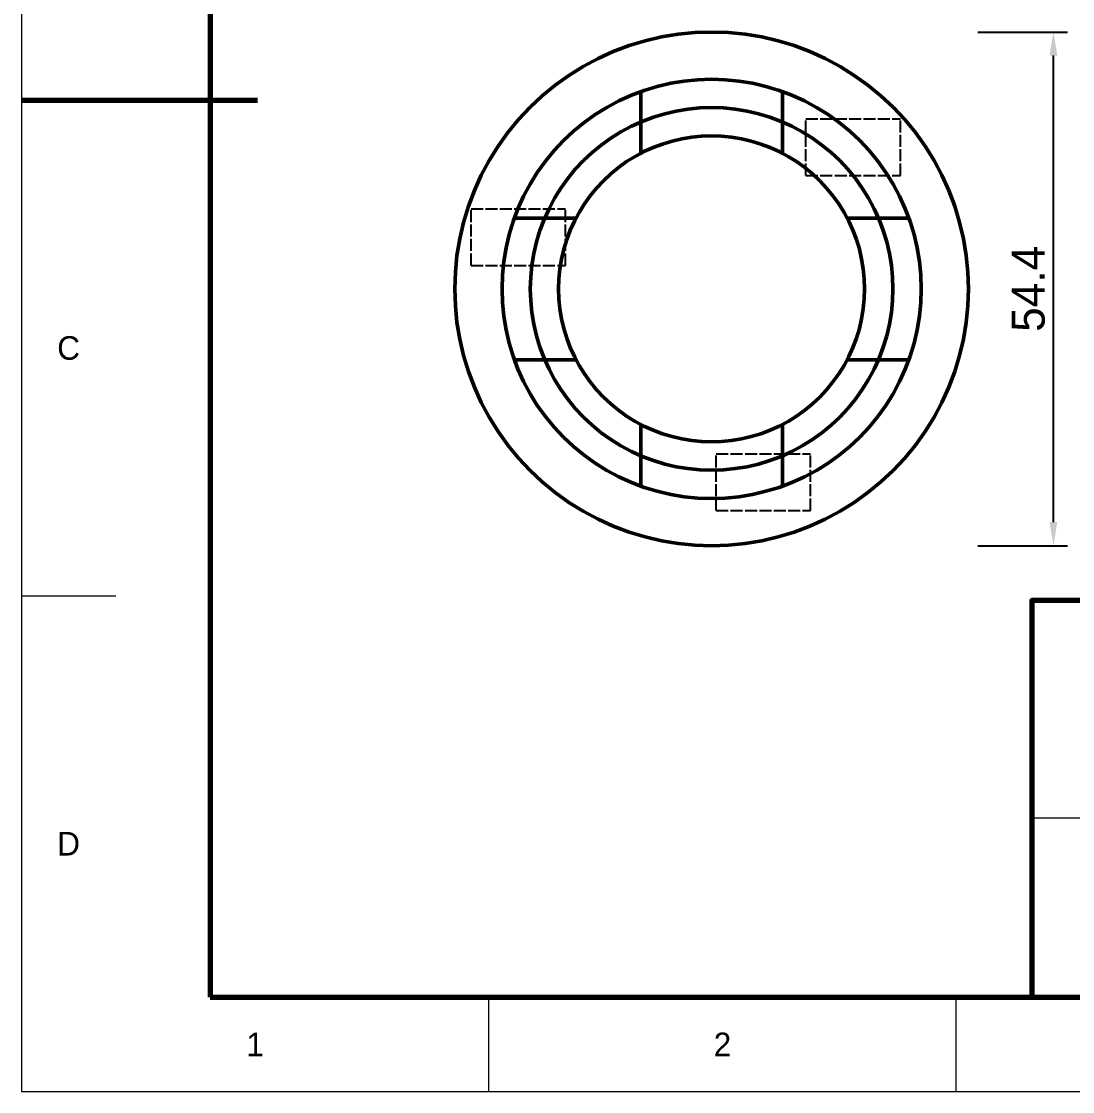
# Model space of a CAD drawing. Header units: millimetres. Extents: x 0 to 297, y 0 to 210.
# Drawn here: x 0 to 111.3, y 0 to 113.3 of the extents above; entities that cross this region are included whole.
import ezdxf
from ezdxf.enums import TextEntityAlignment as Align

# ---------------------------------------------------------------- set-up
doc = ezdxf.new("R2010")
doc.units = ezdxf.units.MM
doc.linetypes.add('DASHED', pattern=[1.524, 1.27, -0.254])
for name, color, linetype, lineweight in [('COTAS', 7, 'CONTINUOUS', 25), ('FINA', 7, 'CONTINUOUS', 18), ('NORMA', 7, 'CONTINUOUS', 70), ('OCULTA', 8, 'DASHED', 25), ('TEXTO', 7, 'CONTINUOUS', 25), ('VISIBLE', 7, 'CONTINUOUS', 50)]:
    doc.layers.add(name, color=color, linetype=linetype, lineweight=lineweight)
doc.dimstyles.new('F3D_1000', dxfattribs={"dimtxt": 3.5, "dimasz": 2.5, "dimexe": 1.5, "dimexo": 1, "dimgap": 0.9, "dimtad": 1, "dimdec": 1, "dimdsep": 46, "dimcen": 2.5, "dimazin": 3, "dimtfac": 1, "dimtmove": 0, "dimatfit": 3})

msp = doc.modelspace()

# ---------------------------------------------------------------- linework, layer by layer
at = {"layer": 'FINA'}
for p, q in [((0, 105), (10, 105)), ((0, 52.5), (10, 52.5)), ((107, 29), (147, 29)), ((49.5, 0), (49.5, 10)), ((99, 0), (99, 10))]:
    msp.add_line(p, q, dxfattribs=at)
msp.add_lwpolyline([(0, 0), (297, 0), (297, 210), (0, 210)], close=True, dxfattribs=at)
at = {"layer": 'NORMA'}
msp.add_line((0, 105), (25, 105), dxfattribs=at)
for points in [[(20, 10), (287, 10), (287, 200), (20, 200)], [(107, 10), (287, 10), (287, 52), (107, 52)]]:
    msp.add_lwpolyline(points, close=True, dxfattribs=at)
at = {"layer": 'OCULTA'}
for p, q in [((71.32, 112.15), (73.1, 112.21)), ((73.1, 112.21), (74.88, 112.15)), ((64.36, 110.77), (66.06, 111.28)), ((66.06, 111.28), (67.79, 111.69)), ((67.79, 111.69), (69.55, 111.98)), ((69.55, 111.98), (71.32, 112.15)), ((74.88, 112.15), (76.65, 111.98)), ((76.65, 111.98), (78.41, 111.69)), ((78.41, 111.69), (80.14, 111.28)), ((80.14, 111.28), (81.84, 110.77)), ((61.07, 109.4), (62.69, 110.14)), ((62.69, 110.14), (64.36, 110.77)), ((81.84, 110.77), (83.51, 110.14)), ((83.51, 110.14), (85.13, 109.4)), ((59.5, 108.56), (61.07, 109.4)), ((85.13, 109.4), (86.7, 108.56)), ((57.99, 107.62), (59.5, 108.56)), ((86.7, 108.56), (88.21, 107.62)), ((55.17, 105.46), (56.54, 106.59)), ((56.54, 106.59), (57.99, 107.62)), ((67.35, 106.45), (68.77, 106.78)), ((68.77, 106.78), (70.2, 107.02)), ((70.2, 107.02), (71.65, 107.16)), ((71.65, 107.16), (73.1, 107.21)), ((73.1, 107.21), (74.55, 107.16)), ((74.55, 107.16), (76, 107.02)), ((76, 107.02), (77.43, 106.78)), ((77.43, 106.78), (78.85, 106.45)), ((88.21, 107.62), (89.66, 106.59)), ((89.66, 106.59), (91.03, 105.46)), ((53.87, 104.24), (55.17, 105.46)), ((65.6, 105.89), (65.96, 106.03)), ((65.6, 105.89), (65.6, 105.89)), ((65.6, 102.68), (65.6, 105.89)), ((65.96, 106.03), (67.35, 106.45)), ((78.85, 106.45), (80.24, 106.03)), ((80.24, 106.03), (80.6, 105.89)), ((80.6, 105.89), (80.6, 105.89)), ((80.6, 102.68), (80.6, 105.89)), ((92.33, 104.24), (91.03, 105.46)), ((52.65, 102.94), (53.87, 104.24)), ((65.75, 102.75), (66.93, 103.19)), ((66.93, 103.19), (68.13, 103.55)), ((68.13, 103.55), (69.35, 103.84)), ((69.35, 103.84), (70.59, 104.04)), ((70.59, 104.04), (71.84, 104.17)), ((71.84, 104.17), (73.1, 104.21)), ((73.1, 104.21), (74.36, 104.17)), ((74.36, 104.17), (75.61, 104.04)), ((75.61, 104.04), (76.85, 103.84)), ((78.07, 103.55), (76.85, 103.84)), ((78.07, 103.55), (79.27, 103.19)), ((79.27, 103.19), (80.45, 102.75)), ((92.33, 104.24), (93.55, 102.94)), ((51.52, 101.57), (52.65, 102.94)), ((65.6, 102.68), (65.75, 102.75)), ((65.6, 102.68), (65.6, 102.68)), ((80.45, 102.75), (80.6, 102.68)), ((80.6, 102.68), (80.6, 102.68)), ((83.09, 97), (83.09, 103)), ((83.09, 97), (83.09, 103)), ((83.09, 103), (83.09, 103)), ((83.09, 103), (93.09, 103)), ((83.09, 103), (93.09, 103)), ((93.09, 97), (93.09, 103)), ((93.09, 97), (93.09, 103)), ((93.09, 103), (93.09, 103)), ((94.68, 101.57), (93.55, 102.94)), ((50.48, 100.12), (51.52, 101.57)), ((94.68, 101.57), (95.72, 100.12)), ((49.54, 98.61), (50.48, 100.12)), ((95.72, 100.12), (96.66, 98.61)), ((48.71, 97.04), (49.54, 98.61)), ((65.6, 99.36), (65.6, 99.36)), ((80.6, 99.36), (80.6, 99.36)), ((97.49, 97.04), (96.66, 98.61)), ((47.97, 95.42), (48.71, 97.04)), ((83.09, 97), (83.09, 97)), ((83.09, 97), (93.09, 97)), ((83.09, 97), (93.09, 97)), ((93.09, 97), (93.09, 97)), ((98.23, 95.42), (97.49, 97.04)), ((47.34, 93.75), (47.97, 95.42)), ((98.86, 93.75), (98.23, 95.42)), ((46.83, 92.05), (47.34, 93.75)), ((47.62, 87.5), (47.62, 93.5)), ((47.62, 87.5), (47.62, 93.5)), ((47.62, 93.5), (47.62, 93.5)), ((47.62, 93.5), (57.62, 93.5)), ((47.62, 93.5), (57.62, 93.5)), ((57.62, 87.5), (57.62, 93.5)), ((57.62, 87.5), (57.62, 93.5)), ((57.62, 93.5), (57.62, 93.5)), ((99.37, 92.05), (98.86, 93.75)), ((46.42, 90.32), (46.83, 92.05)), ((51.66, 90.75), (52.08, 92.14)), ((52.08, 92.14), (52.22, 92.51)), ((52.22, 92.51), (52.22, 92.51)), ((52.22, 92.51), (55.43, 92.51)), ((54.92, 91.18), (55.36, 92.36)), ((55.36, 92.36), (55.43, 92.51)), ((55.43, 92.51), (55.43, 92.51)), ((58.75, 92.51), (58.75, 92.51)), ((87.45, 92.51), (87.45, 92.51)), ((90.77, 92.51), (90.77, 92.51)), ((90.84, 92.36), (90.77, 92.51)), ((90.77, 92.51), (93.98, 92.51)), ((91.28, 91.18), (90.84, 92.36)), ((93.98, 92.51), (93.98, 92.51)), ((94.12, 92.14), (93.98, 92.51)), ((94.54, 90.75), (94.12, 92.14)), ((99.78, 90.32), (99.37, 92.05)), ((51.33, 89.34), (51.66, 90.75)), ((54.55, 89.98), (54.92, 91.18)), ((91.65, 89.98), (91.28, 91.18)), ((94.87, 89.34), (94.54, 90.75)), ((46.13, 88.56), (46.42, 90.32)), ((54.27, 88.75), (54.55, 89.98)), ((91.65, 89.98), (91.93, 88.75)), ((100.07, 88.56), (99.78, 90.32)), ((45.96, 86.79), (46.13, 88.56)), ((51.09, 87.91), (51.33, 89.34)), ((54.06, 87.51), (54.27, 88.75)), ((92.14, 87.51), (91.93, 88.75)), ((95.11, 87.91), (94.87, 89.34)), ((100.24, 86.79), (100.07, 88.56)), ((47.62, 87.5), (47.62, 87.5)), ((47.62, 87.5), (57.62, 87.5)), ((47.62, 87.5), (57.62, 87.5)), ((50.95, 86.46), (51.09, 87.91)), ((53.94, 86.26), (54.06, 87.51)), ((57.62, 87.5), (57.62, 87.5)), ((92.26, 86.26), (92.14, 87.51)), ((95.11, 87.91), (95.25, 86.46)), ((45.9, 85.01), (45.96, 86.79)), ((50.9, 85.01), (50.95, 86.46)), ((53.9, 85.01), (53.94, 86.26)), ((92.3, 85.01), (92.26, 86.26)), ((95.3, 85.01), (95.25, 86.46)), ((100.3, 85.01), (100.24, 86.79)), ((45.96, 83.23), (45.9, 85.01)), ((50.95, 83.56), (50.9, 85.01)), ((53.94, 83.75), (53.9, 85.01)), ((92.26, 83.75), (92.3, 85.01)), ((95.25, 83.56), (95.3, 85.01)), ((100.24, 83.23), (100.3, 85.01)), ((46.13, 81.46), (45.96, 83.23)), ((50.95, 83.56), (51.09, 82.11)), ((54.06, 82.5), (53.94, 83.75)), ((92.14, 82.5), (92.26, 83.75)), ((95.11, 82.11), (95.25, 83.56)), ((100.07, 81.46), (100.24, 83.23)), ((51.33, 80.68), (51.09, 82.11)), ((54.27, 81.26), (54.06, 82.5)), ((91.93, 81.26), (92.14, 82.5)), ((94.87, 80.68), (95.11, 82.11)), ((46.42, 79.7), (46.13, 81.46)), ((51.66, 79.26), (51.33, 80.68)), ((54.27, 81.26), (54.55, 80.04)), ((91.65, 80.04), (91.93, 81.26)), ((94.54, 79.26), (94.87, 80.68)), ((99.78, 79.7), (100.07, 81.46)), ((46.83, 77.97), (46.42, 79.7)), ((54.92, 78.84), (54.55, 80.04)), ((91.28, 78.84), (91.65, 80.04)), ((99.37, 77.97), (99.78, 79.7)), ((52.08, 77.87), (51.66, 79.26)), ((55.36, 77.66), (54.92, 78.84)), ((90.84, 77.66), (91.28, 78.84)), ((94.12, 77.87), (94.54, 79.26)), ((47.34, 76.27), (46.83, 77.97)), ((52.22, 77.51), (52.08, 77.87)), ((52.22, 77.51), (52.22, 77.51)), ((52.22, 77.51), (55.43, 77.51)), ((55.43, 77.51), (55.36, 77.66)), ((55.43, 77.51), (55.43, 77.51)), ((58.75, 77.51), (58.75, 77.51)), ((87.45, 77.51), (87.45, 77.51)), ((90.77, 77.51), (90.84, 77.66)), ((90.77, 77.51), (90.77, 77.51)), ((90.77, 77.51), (93.98, 77.51)), ((93.98, 77.51), (94.12, 77.87)), ((93.98, 77.51), (93.98, 77.51)), ((98.86, 76.27), (99.37, 77.97)), ((47.97, 74.6), (47.34, 76.27)), ((98.23, 74.6), (98.86, 76.27)), ((48.71, 72.98), (47.97, 74.6)), ((97.49, 72.98), (98.23, 74.6)), ((48.71, 72.98), (49.54, 71.41)), ((96.66, 71.41), (97.49, 72.98)), ((50.48, 69.9), (49.54, 71.41)), ((95.72, 69.9), (96.66, 71.41)), ((65.6, 70.66), (65.6, 70.66)), ((80.6, 70.66), (80.6, 70.66)), ((50.48, 69.9), (51.52, 68.45)), ((94.68, 68.45), (95.72, 69.9)), ((52.65, 67.07), (51.52, 68.45)), ((93.55, 67.07), (94.68, 68.45)), ((52.65, 67.07), (53.87, 65.78)), ((65.6, 64.12), (65.6, 67.34)), ((65.6, 67.34), (65.6, 67.34)), ((65.6, 67.34), (65.75, 67.27)), ((65.75, 67.27), (66.93, 66.83)), ((73.59, 61.53), (73.59, 67.53)), ((73.59, 61.53), (73.59, 67.53)), ((73.59, 67.53), (73.59, 67.53)), ((73.59, 67.53), (83.59, 67.53)), ((73.59, 67.53), (83.59, 67.53)), ((79.27, 66.83), (80.45, 67.27)), ((80.45, 67.27), (80.6, 67.34)), ((80.6, 64.12), (80.6, 67.34)), ((80.6, 67.34), (80.6, 67.34)), ((83.59, 61.53), (83.59, 67.53)), ((83.59, 61.53), (83.59, 67.53)), ((83.59, 67.53), (83.59, 67.53)), ((92.33, 65.78), (93.55, 67.07)), ((55.17, 64.56), (53.87, 65.78)), ((66.93, 66.83), (68.13, 66.46)), ((69.35, 66.18), (68.13, 66.46)), ((69.35, 66.18), (70.59, 65.97)), ((70.59, 65.97), (71.84, 65.85)), ((71.84, 65.85), (73.1, 65.81)), ((73.1, 65.81), (74.36, 65.85)), ((74.36, 65.85), (75.61, 65.97)), ((75.61, 65.97), (76.85, 66.18)), ((76.85, 66.18), (78.07, 66.46)), ((78.07, 66.46), (79.27, 66.83)), ((91.03, 64.56), (92.33, 65.78)), ((55.17, 64.56), (56.54, 63.43)), ((65.6, 64.12), (65.6, 64.12)), ((65.6, 64.12), (65.96, 63.99)), ((65.96, 63.99), (67.35, 63.57)), ((67.35, 63.57), (68.77, 63.24)), ((77.43, 63.24), (78.85, 63.57)), ((78.85, 63.57), (80.24, 63.99)), ((80.24, 63.99), (80.6, 64.12)), ((80.6, 64.12), (80.6, 64.12)), ((89.66, 63.43), (91.03, 64.56)), ((56.54, 63.43), (57.99, 62.39)), ((57.99, 62.39), (59.5, 61.45)), ((68.77, 63.24), (70.2, 63)), ((70.2, 63), (71.65, 62.86)), ((71.65, 62.86), (73.1, 62.81)), ((73.1, 62.81), (74.55, 62.86)), ((74.55, 62.86), (76, 63)), ((76, 63), (77.43, 63.24)), ((86.7, 61.45), (88.21, 62.39)), ((88.21, 62.39), (89.66, 63.43)), ((61.07, 60.61), (59.5, 61.45)), ((73.59, 61.53), (73.59, 61.53)), ((73.59, 61.53), (83.59, 61.53)), ((73.59, 61.53), (83.59, 61.53)), ((83.59, 61.53), (83.59, 61.53)), ((85.13, 60.61), (86.7, 61.45)), ((61.07, 60.61), (62.69, 59.88)), ((83.51, 59.88), (85.13, 60.61)), ((62.69, 59.88), (64.36, 59.25)), ((64.36, 59.25), (66.06, 58.74)), ((80.14, 58.74), (81.84, 59.25)), ((81.84, 59.25), (83.51, 59.88)), ((66.06, 58.74), (67.79, 58.33)), ((67.79, 58.33), (69.55, 58.04)), ((69.55, 58.04), (71.32, 57.87)), ((71.32, 57.87), (73.1, 57.81)), ((73.1, 57.81), (74.88, 57.87)), ((74.88, 57.87), (76.65, 58.04)), ((76.65, 58.04), (78.41, 58.33)), ((78.41, 58.33), (80.14, 58.74))]:
    msp.add_line(p, q, dxfattribs=at)
at = {"layer": 'VISIBLE'}
for p, q in [((71.32, 112.15), (73.1, 112.21)), ((71.32, 112.15), (73.1, 112.21)), ((73.1, 112.21), (74.88, 112.15)), ((73.1, 112.21), (73.1, 112.21)), ((73.1, 112.21), (74.88, 112.15)), ((64.36, 110.77), (66.06, 111.28)), ((64.36, 110.77), (66.06, 111.28)), ((66.06, 111.28), (67.79, 111.69)), ((66.06, 111.28), (67.79, 111.69)), ((66.06, 111.28), (66.06, 111.28)), ((67.79, 111.69), (69.55, 111.98)), ((67.79, 111.69), (69.55, 111.98)), ((67.79, 111.69), (67.79, 111.69)), ((69.55, 111.98), (71.32, 112.15)), ((69.55, 111.98), (71.32, 112.15)), ((69.55, 111.98), (69.55, 111.98)), ((71.32, 112.15), (71.32, 112.15)), ((74.88, 112.15), (76.65, 111.98)), ((74.88, 112.15), (74.88, 112.15)), ((74.88, 112.15), (76.65, 111.98)), ((76.65, 111.98), (78.41, 111.69)), ((76.65, 111.98), (76.65, 111.98)), ((76.65, 111.98), (78.41, 111.69)), ((78.41, 111.69), (80.14, 111.28)), ((78.41, 111.69), (78.41, 111.69)), ((78.41, 111.69), (80.14, 111.28)), ((80.14, 111.28), (81.84, 110.77)), ((80.14, 111.28), (80.14, 111.28)), ((80.14, 111.28), (81.84, 110.77)), ((61.07, 109.4), (62.69, 110.14)), ((61.07, 109.4), (62.69, 110.14)), ((62.69, 110.14), (64.36, 110.77)), ((62.69, 110.14), (64.36, 110.77)), ((62.69, 110.14), (62.69, 110.14)), ((64.36, 110.77), (64.36, 110.77)), ((81.84, 110.77), (83.51, 110.14)), ((81.84, 110.77), (81.84, 110.77)), ((81.84, 110.77), (83.51, 110.14)), ((83.51, 110.14), (85.13, 109.4)), ((83.51, 110.14), (83.51, 110.14)), ((83.51, 110.14), (85.13, 109.4)), ((59.5, 108.56), (61.07, 109.4)), ((59.5, 108.56), (61.07, 109.4)), ((61.07, 109.4), (61.07, 109.4)), ((85.13, 109.4), (86.7, 108.56)), ((85.13, 109.4), (85.13, 109.4)), ((85.13, 109.4), (86.7, 108.56)), ((57.99, 107.62), (59.5, 108.56)), ((57.99, 107.62), (59.5, 108.56)), ((59.5, 108.56), (59.5, 108.56)), ((86.7, 108.56), (88.21, 107.62)), ((86.7, 108.56), (86.7, 108.56)), ((86.7, 108.56), (88.21, 107.62)), ((55.17, 105.46), (56.54, 106.59)), ((55.17, 105.46), (56.54, 106.59)), ((56.54, 106.59), (57.99, 107.62)), ((56.54, 106.59), (57.99, 107.62)), ((56.54, 106.59), (56.54, 106.59)), ((57.99, 107.62), (57.99, 107.62)), ((67.35, 106.45), (68.77, 106.78)), ((67.35, 106.45), (68.77, 106.78)), ((67.35, 106.45), (68.77, 106.78)), ((68.77, 106.78), (70.2, 107.02)), ((68.77, 106.78), (70.2, 107.02)), ((68.77, 106.78), (70.2, 107.02)), ((70.2, 107.02), (71.65, 107.16)), ((70.2, 107.02), (71.65, 107.16)), ((70.2, 107.02), (71.65, 107.16)), ((71.65, 107.16), (73.1, 107.21)), ((71.65, 107.16), (73.1, 107.21)), ((71.65, 107.16), (73.1, 107.21)), ((73.1, 107.21), (74.55, 107.16)), ((73.1, 107.21), (74.55, 107.16)), ((73.1, 107.21), (74.55, 107.16)), ((74.55, 107.16), (76, 107.02)), ((74.55, 107.16), (76, 107.02)), ((74.55, 107.16), (76, 107.02)), ((76, 107.02), (77.43, 106.78)), ((76, 107.02), (77.43, 106.78)), ((76, 107.02), (77.43, 106.78)), ((77.43, 106.78), (78.85, 106.45)), ((77.43, 106.78), (78.85, 106.45)), ((77.43, 106.78), (78.85, 106.45)), ((88.21, 107.62), (89.66, 106.59)), ((88.21, 107.62), (88.21, 107.62)), ((88.21, 107.62), (89.66, 106.59)), ((89.66, 106.59), (91.03, 105.46)), ((89.66, 106.59), (89.66, 106.59)), ((89.66, 106.59), (91.03, 105.46)), ((53.87, 104.24), (55.17, 105.46)), ((53.87, 104.24), (55.17, 105.46)), ((55.17, 105.46), (55.17, 105.46)), ((63.28, 104.92), (64.6, 105.52)), ((63.28, 104.92), (64.6, 105.52)), ((64.6, 105.52), (65.96, 106.03)), ((64.6, 105.52), (65.96, 106.03)), ((65.6, 105.89), (65.96, 106.03)), ((65.6, 99.36), (65.6, 105.89)), ((65.96, 106.03), (67.35, 106.45)), ((65.96, 106.03), (67.35, 106.45)), ((65.96, 106.03), (67.35, 106.45)), ((78.85, 106.45), (80.24, 106.03)), ((78.85, 106.45), (80.24, 106.03)), ((78.85, 106.45), (80.24, 106.03)), ((80.24, 106.03), (81.6, 105.52)), ((80.24, 106.03), (80.6, 105.89)), ((80.24, 106.03), (81.6, 105.52)), ((80.6, 99.36), (80.6, 105.89)), ((82.92, 104.92), (81.6, 105.52)), ((82.92, 104.92), (81.6, 105.52)), ((92.33, 104.24), (91.03, 105.46)), ((91.03, 105.46), (91.03, 105.46)), ((91.03, 105.46), (92.33, 104.24)), ((62, 104.23), (63.28, 104.92)), ((62, 104.23), (63.28, 104.92)), ((82.92, 104.92), (84.2, 104.23)), ((82.92, 104.92), (84.2, 104.23)), ((52.65, 102.94), (53.87, 104.24)), ((52.65, 102.94), (53.87, 104.24)), ((53.87, 104.24), (53.87, 104.24)), ((59.59, 102.62), (60.77, 103.47)), ((59.59, 102.62), (60.77, 103.47)), ((60.77, 103.47), (62, 104.23)), ((60.77, 103.47), (62, 104.23)), ((65.75, 102.75), (66.93, 103.19)), ((66.93, 103.19), (68.13, 103.55)), ((68.13, 103.55), (69.35, 103.84)), ((69.35, 103.84), (70.59, 104.04)), ((70.59, 104.04), (71.84, 104.17)), ((71.84, 104.17), (73.1, 104.21)), ((73.1, 104.21), (74.36, 104.17)), ((74.36, 104.17), (75.61, 104.04)), ((75.61, 104.04), (76.85, 103.84)), ((78.07, 103.55), (76.85, 103.84)), ((78.07, 103.55), (79.27, 103.19)), ((79.27, 103.19), (80.45, 102.75)), ((84.2, 104.23), (85.43, 103.47)), ((84.2, 104.23), (85.43, 103.47)), ((85.43, 103.47), (86.61, 102.62)), ((85.43, 103.47), (86.61, 102.62)), ((92.33, 104.24), (93.55, 102.94)), ((92.33, 104.24), (92.33, 104.24)), ((92.33, 104.24), (93.55, 102.94)), ((51.52, 101.57), (52.65, 102.94)), ((51.52, 101.57), (52.65, 102.94)), ((52.65, 102.94), (52.65, 102.94)), ((58.46, 101.7), (59.59, 102.62)), ((58.46, 101.7), (59.59, 102.62)), ((63.5, 101.64), (64.61, 102.23)), ((63.5, 101.64), (64.61, 102.23)), ((64.61, 102.23), (65.75, 102.75)), ((64.61, 102.23), (65.6, 102.68)), ((65.6, 99.36), (65.6, 102.68)), ((80.45, 102.75), (81.59, 102.23)), ((80.6, 99.36), (80.6, 102.68)), ((80.6, 102.68), (81.59, 102.23)), ((82.7, 101.64), (81.59, 102.23)), ((82.7, 101.64), (81.59, 102.23)), ((86.61, 102.62), (87.74, 101.7)), ((86.61, 102.62), (87.74, 101.7)), ((94.68, 101.57), (93.55, 102.94)), ((93.55, 102.94), (93.55, 102.94)), ((93.55, 102.94), (94.68, 101.57)), ((50.48, 100.12), (51.52, 101.57)), ((50.48, 100.12), (51.52, 101.57)), ((51.52, 101.57), (51.52, 101.57)), ((57.4, 100.71), (58.46, 101.7)), ((57.4, 100.71), (58.46, 101.7)), ((61.41, 100.24), (62.43, 100.97)), ((61.41, 100.24), (62.43, 100.97)), ((62.43, 100.97), (63.5, 101.64)), ((62.43, 100.97), (63.5, 101.64)), ((68.91, 100.66), (69.94, 100.9)), ((68.91, 100.66), (69.94, 100.9)), ((69.94, 100.9), (70.99, 101.07)), ((69.94, 100.9), (70.99, 101.07)), ((70.99, 101.07), (72.04, 101.17)), ((70.99, 101.07), (72.04, 101.17)), ((72.04, 101.17), (73.1, 101.21)), ((72.04, 101.17), (73.1, 101.21)), ((73.1, 101.21), (74.16, 101.17)), ((73.1, 101.21), (74.16, 101.17)), ((74.16, 101.17), (75.21, 101.07)), ((74.16, 101.17), (75.21, 101.07)), ((75.21, 101.07), (76.26, 100.9)), ((75.21, 101.07), (76.26, 100.9)), ((76.26, 100.9), (77.29, 100.66)), ((76.26, 100.9), (77.29, 100.66)), ((82.7, 101.64), (83.77, 100.97)), ((82.7, 101.64), (83.77, 100.97)), ((84.79, 100.24), (83.77, 100.97)), ((84.79, 100.24), (83.77, 100.97)), ((87.74, 101.7), (88.8, 100.71)), ((87.74, 101.7), (88.8, 100.71)), ((94.68, 101.57), (95.72, 100.12)), ((94.68, 101.57), (94.68, 101.57)), ((94.68, 101.57), (95.72, 100.12)), ((49.54, 98.61), (50.48, 100.12)), ((49.54, 98.61), (50.48, 100.12)), ((50.48, 100.12), (50.48, 100.12)), ((56.41, 99.65), (57.4, 100.71)), ((56.41, 99.65), (57.4, 100.71)), ((60.44, 99.44), (61.41, 100.24)), ((60.44, 99.44), (61.41, 100.24)), ((65.93, 99.54), (66.9, 99.98)), ((65.93, 99.54), (66.9, 99.98)), ((66.9, 99.98), (67.89, 100.35)), ((66.9, 99.98), (67.89, 100.35)), ((67.89, 100.35), (68.91, 100.66)), ((67.89, 100.35), (68.91, 100.66)), ((77.29, 100.66), (78.31, 100.35)), ((77.29, 100.66), (78.31, 100.35)), ((79.3, 99.98), (78.31, 100.35)), ((79.3, 99.98), (78.31, 100.35)), ((79.3, 99.98), (80.27, 99.54)), ((79.3, 99.98), (80.27, 99.54)), ((84.79, 100.24), (85.76, 99.44)), ((84.79, 100.24), (85.76, 99.44)), ((89.79, 99.65), (88.8, 100.71)), ((89.79, 99.65), (88.8, 100.71)), ((95.72, 100.12), (96.66, 98.61)), ((95.72, 100.12), (95.72, 100.12)), ((95.72, 100.12), (96.66, 98.61)), ((48.71, 97.04), (49.54, 98.61)), ((48.71, 97.04), (49.54, 98.61)), ((49.54, 98.61), (49.54, 98.61)), ((55.49, 98.52), (56.41, 99.65)), ((55.49, 98.52), (56.41, 99.65)), ((59.52, 98.59), (60.44, 99.44)), ((59.52, 98.59), (60.44, 99.44)), ((64.1, 98.48), (65, 99.04)), ((64.1, 98.48), (65, 99.04)), ((65, 99.04), (65.93, 99.54)), ((65, 99.04), (65.6, 99.36)), ((65.6, 99.36), (65.93, 99.54)), ((80.27, 99.54), (81.2, 99.04)), ((80.6, 99.36), (80.27, 99.54)), ((80.6, 99.36), (81.2, 99.04)), ((82.1, 98.48), (81.2, 99.04)), ((82.1, 98.48), (81.2, 99.04)), ((86.68, 98.59), (85.76, 99.44)), ((86.68, 98.59), (85.76, 99.44)), ((90.71, 98.52), (89.79, 99.65)), ((90.71, 98.52), (89.79, 99.65)), ((97.49, 97.04), (96.66, 98.61)), ((96.66, 98.61), (96.66, 98.61)), ((96.66, 98.61), (97.49, 97.04)), ((54.64, 97.34), (55.49, 98.52)), ((54.64, 97.34), (55.49, 98.52)), ((57.87, 96.7), (58.66, 97.67)), ((57.87, 96.7), (58.66, 97.67)), ((58.66, 97.67), (59.52, 98.59)), ((58.66, 97.67), (59.52, 98.59)), ((62.42, 97.19), (63.24, 97.86)), ((62.42, 97.19), (63.24, 97.86)), ((63.24, 97.86), (64.1, 98.48)), ((63.24, 97.86), (64.1, 98.48)), ((82.1, 98.48), (82.96, 97.86)), ((82.1, 98.48), (82.96, 97.86)), ((82.96, 97.86), (83.78, 97.19)), ((82.96, 97.86), (83.78, 97.19)), ((86.68, 98.59), (87.54, 97.67)), ((86.68, 98.59), (87.54, 97.67)), ((88.33, 96.7), (87.54, 97.67)), ((88.33, 96.7), (87.54, 97.67)), ((90.71, 98.52), (91.56, 97.34)), ((90.71, 98.52), (91.56, 97.34)), ((47.97, 95.42), (48.71, 97.04)), ((47.97, 95.42), (48.71, 97.04)), ((48.71, 97.04), (48.71, 97.04)), ((53.87, 96.11), (54.64, 97.34)), ((53.87, 96.11), (54.64, 97.34)), ((57.14, 95.68), (57.87, 96.7)), ((57.14, 95.68), (57.87, 96.7)), ((60.92, 95.69), (61.64, 96.46)), ((60.92, 95.69), (61.64, 96.46)), ((61.64, 96.46), (62.42, 97.19)), ((61.64, 96.46), (62.42, 97.19)), ((84.56, 96.46), (83.78, 97.19)), ((84.56, 96.46), (83.78, 97.19)), ((84.56, 96.46), (85.28, 95.69)), ((84.56, 96.46), (85.28, 95.69)), ((88.33, 96.7), (89.06, 95.68)), ((88.33, 96.7), (89.06, 95.68)), ((91.56, 97.34), (92.33, 96.11)), ((91.56, 97.34), (92.33, 96.11)), ((98.23, 95.42), (97.49, 97.04)), ((97.49, 97.04), (97.49, 97.04)), ((97.49, 97.04), (98.23, 95.42)), ((47.34, 93.75), (47.97, 95.42)), ((47.34, 93.75), (47.97, 95.42)), ((47.97, 95.42), (47.97, 95.42)), ((53.19, 94.83), (53.87, 96.11)), ((53.19, 94.83), (53.87, 96.11)), ((56.47, 94.61), (57.14, 95.68)), ((56.47, 94.61), (57.14, 95.68)), ((60.25, 94.87), (60.92, 95.69)), ((60.25, 94.87), (60.92, 95.69)), ((85.95, 94.87), (85.28, 95.69)), ((85.95, 94.87), (85.28, 95.69)), ((89.73, 94.61), (89.06, 95.68)), ((89.73, 94.61), (89.06, 95.68)), ((93.01, 94.83), (92.33, 96.11)), ((93.01, 94.83), (92.33, 96.11)), ((98.86, 93.75), (98.23, 95.42)), ((98.23, 95.42), (98.23, 95.42)), ((98.23, 95.42), (98.86, 93.75)), ((52.59, 93.5), (53.19, 94.83)), ((52.59, 93.5), (53.19, 94.83)), ((55.88, 93.5), (56.47, 94.61)), ((55.88, 93.5), (56.47, 94.61)), ((59.63, 94.01), (60.25, 94.87)), ((59.63, 94.01), (60.25, 94.87)), ((86.57, 94.01), (85.95, 94.87)), ((86.57, 94.01), (85.95, 94.87)), ((89.73, 94.61), (90.32, 93.5)), ((89.73, 94.61), (90.32, 93.5)), ((93.01, 94.83), (93.61, 93.5)), ((93.01, 94.83), (93.61, 93.5)), ((46.83, 92.05), (47.34, 93.75)), ((46.83, 92.05), (47.34, 93.75)), ((47.34, 93.75), (47.34, 93.75)), ((52.08, 92.14), (52.59, 93.5)), ((52.08, 92.14), (52.59, 93.5)), ((55.36, 92.36), (55.88, 93.5)), ((55.43, 92.51), (55.88, 93.5)), ((58.57, 92.17), (59.07, 93.11)), ((58.75, 92.51), (59.07, 93.11)), ((59.07, 93.11), (59.63, 94.01)), ((59.07, 93.11), (59.63, 94.01)), ((86.57, 94.01), (87.13, 93.11)), ((86.57, 94.01), (87.13, 93.11)), ((87.13, 93.11), (87.63, 92.17)), ((87.45, 92.51), (87.13, 93.11)), ((90.77, 92.51), (90.32, 93.5)), ((90.84, 92.36), (90.32, 93.5)), ((94.12, 92.14), (93.61, 93.5)), ((94.12, 92.14), (93.61, 93.5)), ((99.37, 92.05), (98.86, 93.75)), ((98.86, 93.75), (98.86, 93.75)), ((98.86, 93.75), (99.37, 92.05)), ((46.42, 90.32), (46.83, 92.05)), ((46.42, 90.32), (46.83, 92.05)), ((46.83, 92.05), (46.83, 92.05)), ((51.66, 90.75), (52.08, 92.14)), ((51.66, 90.75), (52.08, 92.14)), ((51.66, 90.75), (52.08, 92.14)), ((52.08, 92.14), (52.22, 92.51)), ((52.22, 92.51), (58.75, 92.51)), ((54.92, 91.18), (55.36, 92.36)), ((55.43, 92.51), (58.75, 92.51)), ((58.13, 91.21), (58.57, 92.17)), ((58.13, 91.21), (58.57, 92.17)), ((58.57, 92.17), (58.75, 92.51)), ((87.45, 92.51), (87.63, 92.17)), ((87.45, 92.51), (93.98, 92.51)), ((87.45, 92.51), (90.77, 92.51)), ((88.07, 91.21), (87.63, 92.17)), ((88.07, 91.21), (87.63, 92.17)), ((91.28, 91.18), (90.84, 92.36)), ((94.12, 92.14), (93.98, 92.51)), ((94.54, 90.75), (94.12, 92.14)), ((94.54, 90.75), (94.12, 92.14)), ((94.54, 90.75), (94.12, 92.14)), ((99.78, 90.32), (99.37, 92.05)), ((99.37, 92.05), (99.37, 92.05)), ((99.37, 92.05), (99.78, 90.32)), ((51.33, 89.34), (51.66, 90.75)), ((51.33, 89.34), (51.66, 90.75)), ((51.33, 89.34), (51.66, 90.75)), ((54.55, 89.98), (54.92, 91.18)), ((57.76, 90.22), (58.13, 91.21)), ((57.76, 90.22), (58.13, 91.21)), ((88.07, 91.21), (88.44, 90.22)), ((88.07, 91.21), (88.44, 90.22)), ((91.65, 89.98), (91.28, 91.18)), ((94.87, 89.34), (94.54, 90.75)), ((94.87, 89.34), (94.54, 90.75)), ((94.87, 89.34), (94.54, 90.75)), ((46.13, 88.56), (46.42, 90.32)), ((46.13, 88.56), (46.42, 90.32)), ((46.42, 90.32), (46.42, 90.32)), ((54.27, 88.75), (54.55, 89.98)), ((57.45, 89.2), (57.76, 90.22)), ((57.45, 89.2), (57.76, 90.22)), ((88.75, 89.2), (88.44, 90.22)), ((88.75, 89.2), (88.44, 90.22)), ((91.65, 89.98), (91.93, 88.75)), ((100.07, 88.56), (99.78, 90.32)), ((99.78, 90.32), (99.78, 90.32)), ((99.78, 90.32), (100.07, 88.56)), ((45.96, 86.79), (46.13, 88.56)), ((45.96, 86.79), (46.13, 88.56)), ((46.13, 88.56), (46.13, 88.56)), ((51.09, 87.91), (51.33, 89.34)), ((51.09, 87.91), (51.33, 89.34)), ((51.09, 87.91), (51.33, 89.34)), ((54.06, 87.51), (54.27, 88.75)), ((57.21, 88.17), (57.45, 89.2)), ((57.21, 88.17), (57.45, 89.2)), ((88.99, 88.17), (88.75, 89.2)), ((88.99, 88.17), (88.75, 89.2)), ((92.14, 87.51), (91.93, 88.75)), ((95.11, 87.91), (94.87, 89.34)), ((95.11, 87.91), (94.87, 89.34)), ((95.11, 87.91), (94.87, 89.34)), ((100.24, 86.79), (100.07, 88.56)), ((100.07, 88.56), (100.07, 88.56)), ((100.07, 88.56), (100.24, 86.79)), ((50.95, 86.46), (51.09, 87.91)), ((50.95, 86.46), (51.09, 87.91)), ((50.95, 86.46), (51.09, 87.91)), ((53.94, 86.26), (54.06, 87.51)), ((57.04, 87.12), (57.21, 88.17)), ((57.04, 87.12), (57.21, 88.17)), ((89.16, 87.12), (88.99, 88.17)), ((89.16, 87.12), (88.99, 88.17)), ((92.26, 86.26), (92.14, 87.51)), ((95.11, 87.91), (95.25, 86.46)), ((95.11, 87.91), (95.25, 86.46)), ((95.11, 87.91), (95.25, 86.46)), ((45.9, 85.01), (45.96, 86.79)), ((45.9, 85.01), (45.96, 86.79)), ((45.96, 86.79), (45.96, 86.79)), ((50.9, 85.01), (50.95, 86.46)), ((50.9, 85.01), (50.95, 86.46)), ((50.9, 85.01), (50.95, 86.46)), ((53.9, 85.01), (53.94, 86.26)), ((56.93, 86.07), (57.04, 87.12)), ((56.93, 86.07), (57.04, 87.12)), ((89.27, 86.07), (89.16, 87.12)), ((89.27, 86.07), (89.16, 87.12)), ((92.3, 85.01), (92.26, 86.26)), ((95.3, 85.01), (95.25, 86.46)), ((95.3, 85.01), (95.25, 86.46)), ((95.3, 85.01), (95.25, 86.46)), ((100.3, 85.01), (100.24, 86.79)), ((100.24, 86.79), (100.24, 86.79)), ((100.24, 86.79), (100.3, 85.01)), ((45.96, 83.23), (45.9, 85.01)), ((45.96, 83.23), (45.9, 85.01)), ((45.9, 85.01), (45.9, 85.01)), ((50.95, 83.56), (50.9, 85.01)), ((50.95, 83.56), (50.9, 85.01)), ((50.95, 83.56), (50.9, 85.01)), ((53.94, 83.75), (53.9, 85.01)), ((56.9, 85.01), (56.93, 86.07)), ((56.9, 85.01), (56.93, 86.07)), ((56.93, 83.95), (56.9, 85.01)), ((56.93, 83.95), (56.9, 85.01)), ((89.3, 85.01), (89.27, 86.07)), ((89.3, 85.01), (89.27, 86.07)), ((89.27, 83.95), (89.3, 85.01)), ((89.27, 83.95), (89.3, 85.01)), ((92.26, 83.75), (92.3, 85.01)), ((95.25, 83.56), (95.3, 85.01)), ((95.25, 83.56), (95.3, 85.01)), ((95.25, 83.56), (95.3, 85.01)), ((100.24, 83.23), (100.3, 85.01)), ((100.3, 85.01), (100.24, 83.23)), ((100.3, 85.01), (100.3, 85.01)), ((57.04, 82.89), (56.93, 83.95)), ((57.04, 82.89), (56.93, 83.95)), ((89.16, 82.89), (89.27, 83.95)), ((89.16, 82.89), (89.27, 83.95)), ((46.13, 81.46), (45.96, 83.23)), ((46.13, 81.46), (45.96, 83.23)), ((45.96, 83.23), (45.96, 83.23)), ((50.95, 83.56), (51.09, 82.11)), ((50.95, 83.56), (51.09, 82.11)), ((50.95, 83.56), (51.09, 82.11)), ((54.06, 82.5), (53.94, 83.75)), ((57.21, 81.85), (57.04, 82.89)), ((57.21, 81.85), (57.04, 82.89)), ((88.99, 81.85), (89.16, 82.89)), ((88.99, 81.85), (89.16, 82.89)), ((92.14, 82.5), (92.26, 83.75)), ((95.11, 82.11), (95.25, 83.56)), ((95.11, 82.11), (95.25, 83.56)), ((95.11, 82.11), (95.25, 83.56)), ((100.07, 81.46), (100.24, 83.23)), ((100.24, 83.23), (100.07, 81.46)), ((100.24, 83.23), (100.24, 83.23)), ((51.33, 80.68), (51.09, 82.11)), ((51.33, 80.68), (51.09, 82.11)), ((51.33, 80.68), (51.09, 82.11)), ((54.27, 81.26), (54.06, 82.5)), ((57.45, 80.82), (57.21, 81.85)), ((57.45, 80.82), (57.21, 81.85)), ((88.75, 80.82), (88.99, 81.85)), ((88.75, 80.82), (88.99, 81.85)), ((91.93, 81.26), (92.14, 82.5)), ((94.87, 80.68), (95.11, 82.11)), ((94.87, 80.68), (95.11, 82.11)), ((94.87, 80.68), (95.11, 82.11)), ((46.42, 79.7), (46.13, 81.46)), ((46.13, 81.46), (46.13, 81.46)), ((46.42, 79.7), (46.13, 81.46)), ((51.66, 79.26), (51.33, 80.68)), ((51.66, 79.26), (51.33, 80.68)), ((51.66, 79.26), (51.33, 80.68)), ((54.27, 81.26), (54.55, 80.04)), ((57.76, 79.8), (57.45, 80.82)), ((57.76, 79.8), (57.45, 80.82)), ((88.44, 79.8), (88.75, 80.82)), ((88.44, 79.8), (88.75, 80.82)), ((91.65, 80.04), (91.93, 81.26)), ((94.54, 79.26), (94.87, 80.68)), ((94.54, 79.26), (94.87, 80.68)), ((94.54, 79.26), (94.87, 80.68)), ((99.78, 79.7), (100.07, 81.46)), ((100.07, 81.46), (99.78, 79.7)), ((100.07, 81.46), (100.07, 81.46)), ((46.83, 77.97), (46.42, 79.7)), ((46.83, 77.97), (46.42, 79.7)), ((46.42, 79.7), (46.42, 79.7)), ((54.92, 78.84), (54.55, 80.04)), ((57.76, 79.8), (58.13, 78.81)), ((57.76, 79.8), (58.13, 78.81)), ((88.07, 78.81), (88.44, 79.8)), ((88.07, 78.81), (88.44, 79.8)), ((91.28, 78.84), (91.65, 80.04)), ((99.37, 77.97), (99.78, 79.7)), ((99.78, 79.7), (99.37, 77.97)), ((99.78, 79.7), (99.78, 79.7)), ((52.08, 77.87), (51.66, 79.26)), ((52.08, 77.87), (51.66, 79.26)), ((52.08, 77.87), (51.66, 79.26)), ((55.36, 77.66), (54.92, 78.84)), ((58.57, 77.84), (58.13, 78.81)), ((58.57, 77.84), (58.13, 78.81)), ((87.63, 77.84), (88.07, 78.81)), ((87.63, 77.84), (88.07, 78.81)), ((90.84, 77.66), (91.28, 78.84)), ((94.12, 77.87), (94.54, 79.26)), ((94.12, 77.87), (94.54, 79.26)), ((94.12, 77.87), (94.54, 79.26)), ((47.34, 76.27), (46.83, 77.97)), ((47.34, 76.27), (46.83, 77.97)), ((46.83, 77.97), (46.83, 77.97)), ((52.59, 76.51), (52.08, 77.87)), ((52.22, 77.51), (52.08, 77.87)), ((52.59, 76.51), (52.08, 77.87)), ((52.22, 77.51), (58.75, 77.51)), ((55.88, 76.52), (55.36, 77.66)), ((55.88, 76.52), (55.43, 77.51)), ((55.43, 77.51), (58.75, 77.51)), ((58.57, 77.84), (59.07, 76.91)), ((58.57, 77.84), (58.75, 77.51)), ((59.07, 76.91), (58.75, 77.51)), ((87.13, 76.91), (87.63, 77.84)), ((87.13, 76.91), (87.45, 77.51)), ((87.45, 77.51), (87.63, 77.84)), ((87.45, 77.51), (93.98, 77.51)), ((87.45, 77.51), (90.77, 77.51)), ((90.32, 76.52), (90.84, 77.66)), ((90.32, 76.52), (90.77, 77.51)), ((93.61, 76.51), (94.12, 77.87)), ((93.61, 76.51), (94.12, 77.87)), ((93.98, 77.51), (94.12, 77.87)), ((98.86, 76.27), (99.37, 77.97)), ((99.37, 77.97), (98.86, 76.27)), ((99.37, 77.97), (99.37, 77.97)), ((47.97, 74.6), (47.34, 76.27)), ((47.97, 74.6), (47.34, 76.27)), ((47.34, 76.27), (47.34, 76.27)), ((52.59, 76.51), (53.19, 75.19)), ((52.59, 76.51), (53.19, 75.19)), ((55.88, 76.52), (56.47, 75.41)), ((55.88, 76.52), (56.47, 75.41)), ((59.07, 76.91), (59.63, 76.01)), ((59.07, 76.91), (59.63, 76.01)), ((60.25, 75.15), (59.63, 76.01)), ((60.25, 75.15), (59.63, 76.01)), ((85.95, 75.15), (86.57, 76.01)), ((85.95, 75.15), (86.57, 76.01)), ((86.57, 76.01), (87.13, 76.91)), ((86.57, 76.01), (87.13, 76.91)), ((89.73, 75.41), (90.32, 76.52)), ((89.73, 75.41), (90.32, 76.52)), ((93.01, 75.19), (93.61, 76.51)), ((93.01, 75.19), (93.61, 76.51)), ((98.23, 74.6), (98.86, 76.27)), ((98.86, 76.27), (98.23, 74.6)), ((98.86, 76.27), (98.86, 76.27)), ((53.87, 73.91), (53.19, 75.19)), ((53.87, 73.91), (53.19, 75.19)), ((57.14, 74.34), (56.47, 75.41)), ((57.14, 74.34), (56.47, 75.41)), ((60.92, 74.33), (60.25, 75.15)), ((60.92, 74.33), (60.25, 75.15)), ((85.28, 74.33), (85.95, 75.15)), ((85.28, 74.33), (85.95, 75.15)), ((89.06, 74.34), (89.73, 75.41)), ((89.06, 74.34), (89.73, 75.41)), ((92.33, 73.91), (93.01, 75.19)), ((92.33, 73.91), (93.01, 75.19)), ((48.71, 72.98), (47.97, 74.6)), ((48.71, 72.98), (47.97, 74.6)), ((47.97, 74.6), (47.97, 74.6)), ((53.87, 73.91), (54.64, 72.67)), ((53.87, 73.91), (54.64, 72.67)), ((57.14, 74.34), (57.87, 73.32)), ((57.14, 74.34), (57.87, 73.32)), ((60.92, 74.33), (61.64, 73.55)), ((60.92, 74.33), (61.64, 73.55)), ((84.56, 73.55), (85.28, 74.33)), ((84.56, 73.55), (85.28, 74.33)), ((88.33, 73.32), (89.06, 74.34)), ((88.33, 73.32), (89.06, 74.34)), ((91.56, 72.67), (92.33, 73.91)), ((91.56, 72.67), (92.33, 73.91)), ((97.49, 72.98), (98.23, 74.6)), ((98.23, 74.6), (97.49, 72.98)), ((98.23, 74.6), (98.23, 74.6)), ((48.71, 72.98), (49.54, 71.41)), ((49.54, 71.41), (48.71, 72.98)), ((48.71, 72.98), (48.71, 72.98)), ((54.64, 72.67), (55.49, 71.49)), ((54.64, 72.67), (55.49, 71.49)), ((58.66, 72.35), (57.87, 73.32)), ((58.66, 72.35), (57.87, 73.32)), ((62.42, 72.83), (61.64, 73.55)), ((62.42, 72.83), (61.64, 73.55)), ((62.42, 72.83), (63.24, 72.16)), ((62.42, 72.83), (63.24, 72.16)), ((82.96, 72.16), (83.78, 72.83)), ((82.96, 72.16), (83.78, 72.83)), ((83.78, 72.83), (84.56, 73.55)), ((83.78, 72.83), (84.56, 73.55)), ((87.54, 72.35), (88.33, 73.32)), ((87.54, 72.35), (88.33, 73.32)), ((90.71, 71.49), (91.56, 72.67)), ((90.71, 71.49), (91.56, 72.67)), ((96.66, 71.41), (97.49, 72.98)), ((97.49, 72.98), (96.66, 71.41)), ((97.49, 72.98), (97.49, 72.98)), ((50.48, 69.9), (49.54, 71.41)), ((50.48, 69.9), (49.54, 71.41)), ((49.54, 71.41), (49.54, 71.41)), ((56.41, 70.37), (55.49, 71.49)), ((56.41, 70.37), (55.49, 71.49)), ((58.66, 72.35), (59.52, 71.43)), ((58.66, 72.35), (59.52, 71.43)), ((60.44, 70.57), (59.52, 71.43)), ((60.44, 70.57), (59.52, 71.43)), ((63.24, 72.16), (64.1, 71.54)), ((63.24, 72.16), (64.1, 71.54)), ((65, 70.98), (64.1, 71.54)), ((65, 70.98), (64.1, 71.54)), ((81.2, 70.98), (82.1, 71.54)), ((81.2, 70.98), (82.1, 71.54)), ((82.1, 71.54), (82.96, 72.16)), ((82.1, 71.54), (82.96, 72.16)), ((85.76, 70.57), (86.68, 71.43)), ((85.76, 70.57), (86.68, 71.43)), ((86.68, 71.43), (87.54, 72.35)), ((86.68, 71.43), (87.54, 72.35)), ((89.79, 70.37), (90.71, 71.49)), ((89.79, 70.37), (90.71, 71.49)), ((95.72, 69.9), (96.66, 71.41)), ((96.66, 71.41), (95.72, 69.9)), ((96.66, 71.41), (96.66, 71.41)), ((57.4, 69.31), (56.41, 70.37)), ((57.4, 69.31), (56.41, 70.37)), ((60.44, 70.57), (61.41, 69.78)), ((60.44, 70.57), (61.41, 69.78)), ((65, 70.98), (65.93, 70.48)), ((65, 70.98), (65.6, 70.66)), ((65.6, 64.12), (65.6, 70.66)), ((65.93, 70.48), (65.6, 70.66)), ((65.6, 67.34), (65.6, 70.66)), ((65.93, 70.48), (66.9, 70.04)), ((65.93, 70.48), (66.9, 70.04)), ((79.3, 70.04), (80.27, 70.48)), ((79.3, 70.04), (80.27, 70.48)), ((80.27, 70.48), (81.2, 70.98)), ((80.27, 70.48), (80.6, 70.66)), ((80.6, 70.66), (81.2, 70.98)), ((80.6, 64.12), (80.6, 70.66)), ((80.6, 67.34), (80.6, 70.66)), ((84.79, 69.78), (85.76, 70.57)), ((84.79, 69.78), (85.76, 70.57)), ((88.8, 69.31), (89.79, 70.37)), ((88.8, 69.31), (89.79, 70.37)), ((50.48, 69.9), (51.52, 68.45)), ((51.52, 68.45), (50.48, 69.9)), ((50.48, 69.9), (50.48, 69.9)), ((57.4, 69.31), (58.46, 68.32)), ((57.4, 69.31), (58.46, 68.32)), ((62.43, 69.04), (61.41, 69.78)), ((62.43, 69.04), (61.41, 69.78)), ((67.89, 69.67), (66.9, 70.04)), ((67.89, 69.67), (66.9, 70.04)), ((67.89, 69.67), (68.91, 69.36)), ((67.89, 69.67), (68.91, 69.36)), ((68.91, 69.36), (69.94, 69.12)), ((68.91, 69.36), (69.94, 69.12)), ((76.26, 69.12), (77.29, 69.36)), ((76.26, 69.12), (77.29, 69.36)), ((77.29, 69.36), (78.31, 69.67)), ((77.29, 69.36), (78.31, 69.67)), ((78.31, 69.67), (79.3, 70.04)), ((78.31, 69.67), (79.3, 70.04)), ((83.77, 69.04), (84.79, 69.78)), ((83.77, 69.04), (84.79, 69.78)), ((87.74, 68.32), (88.8, 69.31)), ((87.74, 68.32), (88.8, 69.31)), ((94.68, 68.45), (95.72, 69.9)), ((95.72, 69.9), (94.68, 68.45)), ((95.72, 69.9), (95.72, 69.9)), ((52.65, 67.07), (51.52, 68.45)), ((52.65, 67.07), (51.52, 68.45)), ((51.52, 68.45), (51.52, 68.45)), ((58.46, 68.32), (59.59, 67.4)), ((58.46, 68.32), (59.59, 67.4)), ((62.43, 69.04), (63.5, 68.38)), ((62.43, 69.04), (63.5, 68.38)), ((64.61, 67.79), (63.5, 68.38)), ((64.61, 67.79), (63.5, 68.38)), ((69.94, 69.12), (70.99, 68.95)), ((69.94, 69.12), (70.99, 68.95)), ((70.99, 68.95), (72.04, 68.84)), ((70.99, 68.95), (72.04, 68.84)), ((72.04, 68.84), (73.1, 68.81)), ((72.04, 68.84), (73.1, 68.81)), ((73.1, 68.81), (74.16, 68.84)), ((73.1, 68.81), (74.16, 68.84)), ((74.16, 68.84), (75.21, 68.95)), ((74.16, 68.84), (75.21, 68.95)), ((75.21, 68.95), (76.26, 69.12)), ((75.21, 68.95), (76.26, 69.12)), ((81.59, 67.79), (82.7, 68.38)), ((81.59, 67.79), (82.7, 68.38)), ((82.7, 68.38), (83.77, 69.04)), ((82.7, 68.38), (83.77, 69.04)), ((86.61, 67.4), (87.74, 68.32)), ((86.61, 67.4), (87.74, 68.32)), ((93.55, 67.07), (94.68, 68.45)), ((94.68, 68.45), (93.55, 67.07)), ((94.68, 68.45), (94.68, 68.45)), ((52.65, 67.07), (53.87, 65.78)), ((53.87, 65.78), (52.65, 67.07)), ((52.65, 67.07), (52.65, 67.07)), ((59.59, 67.4), (60.77, 66.55)), ((59.59, 67.4), (60.77, 66.55)), ((64.61, 67.79), (65.6, 67.34)), ((64.61, 67.79), (65.75, 67.27)), ((65.75, 67.27), (66.93, 66.83)), ((79.27, 66.83), (80.45, 67.27)), ((80.45, 67.27), (81.59, 67.79)), ((80.6, 67.34), (81.59, 67.79)), ((85.43, 66.55), (86.61, 67.4)), ((85.43, 66.55), (86.61, 67.4)), ((92.33, 65.78), (93.55, 67.07)), ((93.55, 67.07), (92.33, 65.78)), ((93.55, 67.07), (93.55, 67.07)), ((55.17, 64.56), (53.87, 65.78)), ((55.17, 64.56), (53.87, 65.78)), ((53.87, 65.78), (53.87, 65.78)), ((60.77, 66.55), (62, 65.78)), ((60.77, 66.55), (62, 65.78)), ((62, 65.78), (63.28, 65.1)), ((62, 65.78), (63.28, 65.1)), ((66.93, 66.83), (68.13, 66.46)), ((69.35, 66.18), (68.13, 66.46)), ((69.35, 66.18), (70.59, 65.97)), ((70.59, 65.97), (71.84, 65.85)), ((71.84, 65.85), (73.1, 65.81)), ((73.1, 65.81), (74.36, 65.85)), ((74.36, 65.85), (75.61, 65.97)), ((75.61, 65.97), (76.85, 66.18)), ((76.85, 66.18), (78.07, 66.46)), ((78.07, 66.46), (79.27, 66.83)), ((82.92, 65.1), (84.2, 65.78)), ((82.92, 65.1), (84.2, 65.78)), ((84.2, 65.78), (85.43, 66.55)), ((84.2, 65.78), (85.43, 66.55)), ((91.03, 64.56), (92.33, 65.78)), ((92.33, 65.78), (91.03, 64.56)), ((92.33, 65.78), (92.33, 65.78)), ((64.6, 64.5), (63.28, 65.1)), ((64.6, 64.5), (63.28, 65.1)), ((81.6, 64.5), (82.92, 65.1)), ((81.6, 64.5), (82.92, 65.1)), ((55.17, 64.56), (56.54, 63.43)), ((56.54, 63.43), (55.17, 64.56)), ((55.17, 64.56), (55.17, 64.56)), ((64.6, 64.5), (65.96, 63.99)), ((64.6, 64.5), (65.96, 63.99)), ((65.6, 64.12), (65.96, 63.99)), ((65.96, 63.99), (67.35, 63.57)), ((65.96, 63.99), (67.35, 63.57)), ((65.96, 63.99), (67.35, 63.57)), ((67.35, 63.57), (68.77, 63.24)), ((67.35, 63.57), (68.77, 63.24)), ((67.35, 63.57), (68.77, 63.24)), ((77.43, 63.24), (78.85, 63.57)), ((77.43, 63.24), (78.85, 63.57)), ((77.43, 63.24), (78.85, 63.57)), ((78.85, 63.57), (80.24, 63.99)), ((78.85, 63.57), (80.24, 63.99)), ((78.85, 63.57), (80.24, 63.99)), ((80.24, 63.99), (81.6, 64.5)), ((80.24, 63.99), (81.6, 64.5)), ((80.24, 63.99), (80.6, 64.12)), ((89.66, 63.43), (91.03, 64.56)), ((91.03, 64.56), (89.66, 63.43)), ((91.03, 64.56), (91.03, 64.56)), ((56.54, 63.43), (57.99, 62.39)), ((57.99, 62.39), (56.54, 63.43)), ((56.54, 63.43), (56.54, 63.43)), ((57.99, 62.39), (59.5, 61.45)), ((59.5, 61.45), (57.99, 62.39)), ((57.99, 62.39), (57.99, 62.39)), ((68.77, 63.24), (70.2, 63)), ((68.77, 63.24), (70.2, 63)), ((68.77, 63.24), (70.2, 63)), ((70.2, 63), (71.65, 62.86)), ((70.2, 63), (71.65, 62.86)), ((70.2, 63), (71.65, 62.86)), ((71.65, 62.86), (73.1, 62.81)), ((71.65, 62.86), (73.1, 62.81)), ((71.65, 62.86), (73.1, 62.81)), ((73.1, 62.81), (74.55, 62.86)), ((73.1, 62.81), (74.55, 62.86)), ((73.1, 62.81), (74.55, 62.86)), ((74.55, 62.86), (76, 63)), ((74.55, 62.86), (76, 63)), ((74.55, 62.86), (76, 63)), ((76, 63), (77.43, 63.24)), ((76, 63), (77.43, 63.24)), ((76, 63), (77.43, 63.24)), ((86.7, 61.45), (88.21, 62.39)), ((88.21, 62.39), (86.7, 61.45)), ((88.21, 62.39), (89.66, 63.43)), ((89.66, 63.43), (88.21, 62.39)), ((88.21, 62.39), (88.21, 62.39)), ((89.66, 63.43), (89.66, 63.43)), ((61.07, 60.61), (59.5, 61.45)), ((61.07, 60.61), (59.5, 61.45)), ((59.5, 61.45), (59.5, 61.45)), ((85.13, 60.61), (86.7, 61.45)), ((86.7, 61.45), (85.13, 60.61)), ((86.7, 61.45), (86.7, 61.45)), ((61.07, 60.61), (62.69, 59.88)), ((62.69, 59.88), (61.07, 60.61)), ((61.07, 60.61), (61.07, 60.61)), ((83.51, 59.88), (85.13, 60.61)), ((85.13, 60.61), (83.51, 59.88)), ((85.13, 60.61), (85.13, 60.61)), ((62.69, 59.88), (64.36, 59.25)), ((64.36, 59.25), (62.69, 59.88)), ((62.69, 59.88), (62.69, 59.88)), ((64.36, 59.25), (66.06, 58.74)), ((66.06, 58.74), (64.36, 59.25)), ((64.36, 59.25), (64.36, 59.25)), ((80.14, 58.74), (81.84, 59.25)), ((81.84, 59.25), (80.14, 58.74)), ((81.84, 59.25), (83.51, 59.88)), ((83.51, 59.88), (81.84, 59.25)), ((81.84, 59.25), (81.84, 59.25)), ((83.51, 59.88), (83.51, 59.88)), ((66.06, 58.74), (67.79, 58.33)), ((67.79, 58.33), (66.06, 58.74)), ((66.06, 58.74), (66.06, 58.74)), ((67.79, 58.33), (69.55, 58.04)), ((69.55, 58.04), (67.79, 58.33)), ((67.79, 58.33), (67.79, 58.33)), ((69.55, 58.04), (71.32, 57.87)), ((71.32, 57.87), (69.55, 58.04)), ((69.55, 58.04), (69.55, 58.04)), ((71.32, 57.87), (73.1, 57.81)), ((73.1, 57.81), (71.32, 57.87)), ((71.32, 57.87), (71.32, 57.87)), ((73.1, 57.81), (74.88, 57.87)), ((74.88, 57.87), (73.1, 57.81)), ((73.1, 57.81), (73.1, 57.81)), ((74.88, 57.87), (76.65, 58.04)), ((76.65, 58.04), (74.88, 57.87)), ((74.88, 57.87), (74.88, 57.87)), ((76.65, 58.04), (78.41, 58.33)), ((78.41, 58.33), (76.65, 58.04)), ((76.65, 58.04), (76.65, 58.04)), ((78.41, 58.33), (80.14, 58.74)), ((80.14, 58.74), (78.41, 58.33)), ((78.41, 58.33), (78.41, 58.33)), ((80.14, 58.74), (80.14, 58.74))]:
    msp.add_line(p, q, dxfattribs=at)

# ---------------------------------------------------------------- texts
at = {"layer": 'TEXTO'}
for s, p in [('C', (5, 78.75)), ('D', (5, 26.25)), ('1', (24.75, 5)), ('2', (74.25, 5))]:
    msp.add_text(s, height=2.5, dxfattribs=at).set_placement(p, align=Align.MIDDLE_CENTER)

# ---------------------------------------------------------------- dimensions: what is measured, and where the dimension line sits
at = {"layer": 'COTAS'}
msp.add_linear_dim(base=(109.3, 57.81), p1=(100.3, 57.81), p2=(100.3, 112.21), angle=90, dimstyle='F3D_1000', dxfattribs=at).render()

doc.saveas('drawing.dxf')
